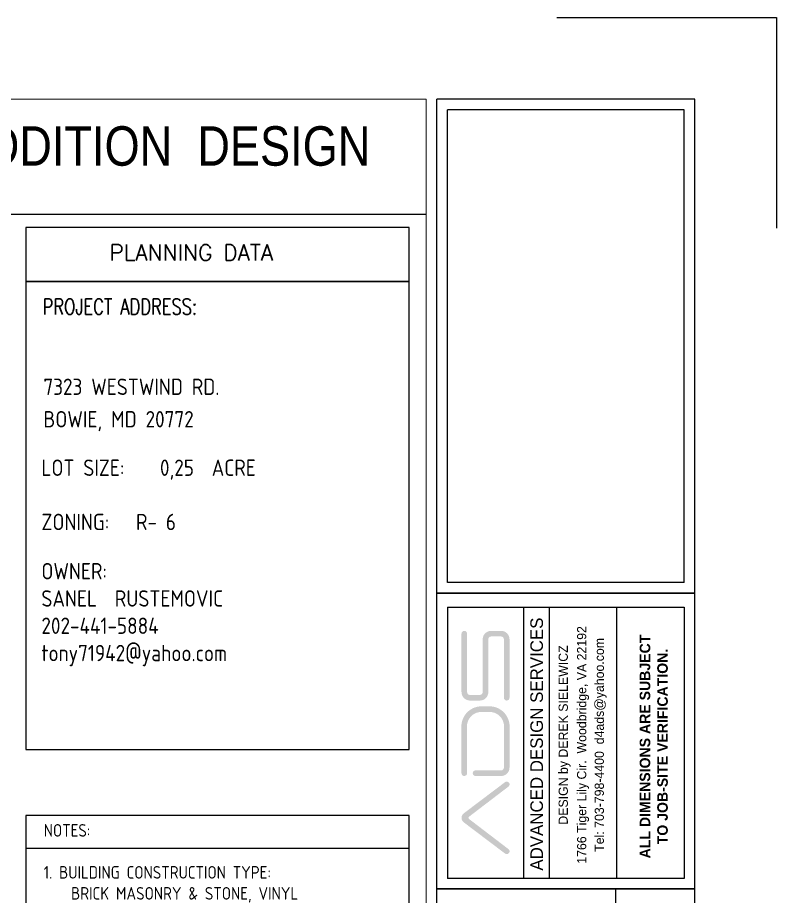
# Model space of a CAD drawing. Header units: inches. Extents: x 26998 to 46838, y -509 to 4343.
# Drawn here: x 30236 to 30688, y 3817 to 4340 of the extents above; entities that cross this region are included whole.
import ezdxf

# ---------------------------------------------------------------- set-up
doc = ezdxf.new("R2010")
doc.units = ezdxf.units.IN
doc.header["$LTSCALE"] = 0.5
doc.header["$MEASUREMENT"] = 0
doc.layers.add('EXISTING walls', color=1, linetype='Continuous')
doc.layers.add('Title Block', color=7, linetype='Continuous')
doc.styles.add('ARCHSTYL', font='archstyl.shx', dxfattribs={"height": 5})
doc.styles.add('HS-DESIGN-PLAN', font='GOTHIC.TTF', dxfattribs={"height": 0.09375})
doc.styles.add('HS-DESIGN-TTLB', font='GOTHIC.TTF')
doc.styles.get("Standard").update_dxf_attribs({"font": 'romans.shx', "width": 0.75})

msp = doc.modelspace()

# ---------------------------------------------------------------- hatches: boundary and pattern name
at = {"layer": 'Title Block'}
h = msp.add_hatch(color=256, dxfattribs=at)
h.paths.add_polyline_path([(30527.9650354, 3882.2702663, 0.1912949762), (30528.6330155, 3883.3052721), (30528.6330155, 3883.9523184, 0.1065363828), (30528.3544216, 3884.597938, 0.1989123674), (30527.2712303, 3885.2747076), (30526.720555, 3885.2747076, 0.1139636446), (30526.0267499, 3884.9873242), (30501.4469766, 3866.409196, 0.5149988252), (30501.4469766, 3860.9750802), (30526.0267499, 3842.396952, 0.1139636446), (30526.720555, 3842.1095685), (30527.2712303, 3842.1095685, 0.1989123674), (30528.3544216, 3842.7863382, 0.1065363829), (30528.6330155, 3843.4319578), (30528.6330155, 3844.0790041, 0.1912949762), (30527.9650354, 3845.1140099), (30504.5506075, 3862.9984788, -0.5343557179), (30504.5506075, 3864.3857974)])
h.paths.add_polyline_path([(30523.6266649, 3888.6122747, 0.4142135624), (30528.6330155, 3893.6186254), (30528.6330155, 3916.7583619, 0.440849221), (30516.9515307, 3930.1086303), (30511.7291798, 3930.1086303, 0.440849221), (30500.047695, 3916.7583619), (30500.047695, 3890.2810583, 0.4142135624), (30501.7164785, 3888.6122747, 0.4142135624), (30503.3852621, 3890.2810583), (30503.3852621, 3916.7583619, -0.4500136067), (30511.7291798, 3926.7710632), (30516.9515307, 3926.7710632, -0.4500136067), (30525.2954484, 3916.7583619), (30525.2954484, 3893.6186254, -0.4142135624), (30523.6266649, 3891.9498418), (30508.3916127, 3891.9498418, 0.4142135624), (30506.7228291, 3890.2810583, 0.4142135624), (30508.3916127, 3888.6122747)])
h.paths.add_polyline_path([(30512.6715717, 3938.5503304, -0.4142135624), (30511.0027882, 3936.8815469), (30505.0540456, 3936.8815469, -0.4142135624), (30503.3852621, 3938.5503304), (30503.3852621, 3973.3715518, 0.4142135624), (30501.7164785, 3975.0403354, 0.4142135624), (30500.047695, 3973.3715518), (30500.047695, 3938.5503304, 0.4142135624), (30505.0540456, 3933.5439798), (30511.0027882, 3933.5439798, 0.4142135624), (30516.0091388, 3938.5503304), (30516.0091388, 3970.0339847, -0.4142135624), (30517.6779223, 3971.7027683), (30523.6266649, 3971.7027683, -0.4142135624), (30525.2954484, 3970.0339847), (30525.2954484, 3935.2127634, 0.4142135624), (30526.964232, 3933.5439798, 0.4142135624), (30528.6330155, 3935.2127634), (30528.6330155, 3970.0339847, 0.4142135624), (30523.6266649, 3975.0403354), (30517.6779223, 3975.0403354, 0.4142135624), (30512.6715717, 3970.0339847)])
h = msp.add_hatch(color=256, dxfattribs=at)
h.paths.add_polyline_path([(30527.9650354, 3882.2702663, 0.1912949762), (30528.6330155, 3883.3052721), (30528.6330155, 3883.9523184, 0.1065363828), (30528.3544216, 3884.597938, 0.1989123674), (30527.2712303, 3885.2747076), (30526.720555, 3885.2747076, 0.1139636446), (30526.0267499, 3884.9873242), (30501.4469766, 3866.409196, 0.5149988252), (30501.4469766, 3860.9750802), (30526.0267499, 3842.396952, 0.1139636446), (30526.720555, 3842.1095685), (30527.2712303, 3842.1095685, 0.1989123674), (30528.3544216, 3842.7863382, 0.1065363829), (30528.6330155, 3843.4319578), (30528.6330155, 3844.0790041, 0.1912949762), (30527.9650354, 3845.1140099), (30504.5506075, 3862.9984788, -0.5343557179), (30504.5506075, 3864.3857974)])
h.paths.add_polyline_path([(30523.6266649, 3888.6122747, 0.4142135624), (30528.6330155, 3893.6186254), (30528.6330155, 3916.7583619, 0.440849221), (30516.9515307, 3930.1086303), (30511.7291798, 3930.1086303, 0.440849221), (30500.047695, 3916.7583619), (30500.047695, 3890.2810583, 0.4142135624), (30501.7164785, 3888.6122747, 0.4142135624), (30503.3852621, 3890.2810583), (30503.3852621, 3916.7583619, -0.4500136067), (30511.7291798, 3926.7710632), (30516.9515307, 3926.7710632, -0.4500136067), (30525.2954484, 3916.7583619), (30525.2954484, 3893.6186254, -0.4142135624), (30523.6266649, 3891.9498418), (30508.3916127, 3891.9498418, 0.4142135624), (30506.7228291, 3890.2810583, 0.4142135624), (30508.3916127, 3888.6122747)])
h.paths.add_polyline_path([(30512.6715717, 3938.5503304, -0.4142135624), (30511.0027882, 3936.8815469), (30505.0540456, 3936.8815469, -0.4142135624), (30503.3852621, 3938.5503304), (30503.3852621, 3973.3715518, 0.4142135624), (30501.7164785, 3975.0403354, 0.4142135624), (30500.047695, 3973.3715518), (30500.047695, 3938.5503304, 0.4142135624), (30505.0540456, 3933.5439798), (30511.0027882, 3933.5439798, 0.4142135624), (30516.0091388, 3938.5503304), (30516.0091388, 3970.0339847, -0.4142135624), (30517.6779223, 3971.7027683), (30523.6266649, 3971.7027683, -0.4142135624), (30525.2954484, 3970.0339847), (30525.2954484, 3935.2127634, 0.4142135624), (30526.964232, 3933.5439798, 0.4142135624), (30528.6330155, 3935.2127634), (30528.6330155, 3970.0339847, 0.4142135624), (30523.6266649, 3975.0403354), (30517.6779223, 3975.0403354, 0.4142135624), (30512.6715717, 3970.0339847)])

# ---------------------------------------------------------------- linework, layer by layer
msp.add_line((30479.0294214, 4223.084783), (29552.0964155, 4223.084783))
msp.add_lwpolyline([(28983.9701867, 4291.6919129, 0.5, 0.5, 0), (30479.0294214, 4291.6919129, 0, 0, 0), (30479.0294214, 3165.2426914, 0.5, 0.5, 0), (28983.9701867, 3165.2426914, 0.5, 0.5, 0)], format="xyseb")
at = {"layer": 'EXISTING walls', "color": 7, "ltscale": 50}
for points in [[(30240.7162144, 4183.1212276), (30468.8674455, 4183.1212276), (30468.8674455, 4215.2074386), (30240.7162144, 4215.2074386)], [(30240.7162144, 3904.3778226), (30468.8674455, 3904.3778226), (30468.8674455, 4183.1212276), (30240.7162144, 4183.1212276)]]:
    msp.add_lwpolyline(points, close=True, dxfattribs=at)
msp.add_lwpolyline([(30468.8674455, 3743.9347693), (30468.8674455, 3865.1432524), (30240.7162144, 3865.1432524), (30240.7162144, 3743.9347693)], dxfattribs=at)
at = {"layer": 'Title Block'}
for p, q in [((30556.7429214, 4340.2688729), (30687.5465064, 4340.2688729)), ((30556.7429214, 4340.2688729), (30687.5465064, 4340.2688729)), ((30687.5465064, 4340.2688729), (30687.5465064, 4214.7783929)), ((30687.5465064, 4340.2688729), (30687.5465064, 4214.7783929)), ((30687.5465064, 4340.2688729), (30687.5465064, 4214.7783929)), ((30687.5465064, 4340.2688729), (30687.5465064, 4214.7783929)), ((30687.5465064, 4340.2688729), (30687.5465064, 4214.7783929)), ((30687.5465064, 4340.2688729), (30687.5465064, 4214.7783929)), ((30687.5465064, 4340.2688729), (30687.5465064, 4214.7783929)), ((30687.5465064, 4340.2688729), (30687.5465064, 4214.7783929)), ((30687.5465064, 4340.2688729), (30687.5465064, 4214.7783929)), ((30687.5465064, 4340.2688729), (30687.5465064, 4214.7783929)), ((30687.5465064, 4340.2688729), (30687.5465064, 4214.7783929)), ((30687.5465064, 4340.2688729), (30687.5465064, 4214.7783929)), ((30687.5465064, 4340.2688729), (30687.5465064, 4214.7783929)), ((30687.5465064, 4340.2688729), (30687.5465064, 4214.7783929)), ((30687.5465064, 4340.2688729), (30687.5465064, 4214.7783929)), ((30687.5465064, 4340.2688729), (30687.5465064, 4214.7783929)), ((30687.5465064, 4340.2688729), (30687.5465064, 4214.7783929)), ((30687.5465064, 4340.2688729), (30687.5465064, 4214.7783929)), ((30687.5465064, 4340.2688729), (30687.5465064, 4214.7783929)), ((30687.5465064, 4340.2688729), (30687.5465064, 4214.7783929)), ((30687.5465064, 4340.2688729), (30687.5465064, 4214.7783929)), ((30687.5465064, 4340.2688729), (30687.5465064, 4214.7783929)), ((30687.5465064, 4340.2688729), (30687.5465064, 4214.7783929)), ((30687.5465064, 4340.2688729), (30687.5465064, 4214.7783929)), ((30687.5465064, 4340.2688729), (30687.5465064, 4214.7783929)), ((30687.5465064, 4340.2688729), (30687.5465064, 4214.7783929)), ((30687.5465064, 4340.2688729), (30687.5465064, 4214.7783929)), ((30687.5465064, 4340.2688729), (30687.5465064, 4214.7783929)), ((30687.5465064, 4340.2688729), (30687.5465064, 4214.7783929)), ((30687.5465064, 4340.2688729), (30687.5465064, 4214.7783929)), ((30485.3545464, 3165.2426815), (30485.3545464, 4291.6919029)), ((30638.9695464, 4291.6919029), (30485.3545464, 4291.6919029)), ((30638.9695464, 3165.2426815), (30638.9695464, 4291.6919029)), ((30632.6995464, 4285.4219029), (30491.6245464, 4285.4219029)), ((30491.6245464, 4003.7794029), (30491.6245464, 4285.4219029)), ((30632.6995464, 4285.4219029), (30491.6245464, 4285.4219029)), ((30491.6245464, 4003.7794029), (30491.6245464, 4285.4219029)), ((30632.6995464, 4003.7794029), (30632.6995464, 4285.4219029)), ((30632.6995464, 4003.7794029), (30632.6995464, 4285.4219029)), ((30632.6995464, 4003.7794029), (30491.6245464, 4003.7794029)), ((30632.6995464, 4003.7794029), (30491.6245464, 4003.7794029)), ((30485.3545464, 3997.5094029), (30638.9695464, 3997.5094029)), ((30485.3545464, 3997.5094029), (30638.9695464, 3997.5094029)), ((30485.3545464, 3997.5094029), (30638.9695464, 3997.5094029)), ((30638.9695464, 3997.5094029), (30485.3545464, 3997.5094029)), ((30491.6796714, 3989.1006529), (30632.6995464, 3989.1006529)), ((30491.6796714, 3989.1006529), (30491.6796714, 3827.5964037)), ((30491.6796714, 3989.1006529), (30491.6796714, 3827.5964037)), ((30537.2111437, 3827.5964037), (30537.2111437, 3989.1006529)), ((30537.2111437, 3827.5964037), (30537.2111437, 3989.1006529)), ((30552.4653755, 3827.5964037), (30552.4653755, 3989.1006529)), ((30552.4653755, 3827.5964037), (30552.4653755, 3989.1006529)), ((30592.4653755, 3827.5964037), (30592.4653755, 3989.1006529)), ((30592.4653755, 3827.5964037), (30592.4653755, 3989.1006529)), ((30632.6995464, 3989.1006529), (30632.6995464, 3827.5964037)), ((30240.7162144, 3845.5417912), (30468.8674455, 3845.5417912)), ((30632.6995464, 3827.5964037), (30491.6245464, 3827.5964037)), ((30485.3545464, 3821.3264037), (30638.9695464, 3821.3264037)), ((30485.3545464, 3821.3264037), (30638.9695464, 3821.3264037)), ((30638.9695464, 3821.3264037), (30485.3545464, 3821.3264037)), ((30591.9445464, 3484.264174), (30591.9445464, 3821.3264037))]:
    msp.add_line(p, q, dxfattribs=at)
at = {"layer": 'Title Block', "const_width": 0.5}
for points in [[(30479.0294214, 3165.2426815), (30479.0294214, 4291.6919029)], [(30485.3545464, 4291.6919029), (30638.9695464, 4291.6919029)], [(30485.3545464, 3165.2426815), (30485.3545464, 4291.6919029)], [(30638.9695464, 3165.2426815), (30638.9695464, 4291.6919029)], [(30485.3545464, 3997.5094029), (30638.9695464, 3997.5094029)], [(30485.3545464, 3997.5094029), (30638.9695464, 3997.5094029)], [(30485.3545464, 3821.3264037), (30638.9695464, 3821.3264037)], [(30485.3545464, 3821.3264037), (30638.9695464, 3821.3264037)], [(30591.9445464, 3484.264174), (30591.9445464, 3821.3264037)]]:
    msp.add_lwpolyline(points, dxfattribs=at)

# ---------------------------------------------------------------- texts
msp.add_text('PLANNING DATA', height=9.4725072).set_placement((30290.467252, 4195.5835144))
at = {"insert": (30250.6630912, 4172.8691922), "char_height": 9.4725072, "width": 632.624371447, "attachment_point": 1}
msp.add_mtext('{\\Fromans.shx;PROJECT ADDRESS:}', dxfattribs=at)
at = {"attachment_point": 1, "style": 'ARCHSTYL'}
for s, insert, char_height, width in [('7323 WESTWIND RD.', (30251.1369736, 4125.2729747), 9.75, 632.624371447), ('BOWIE, MD 20772', (30251.1369736, 4105.9512115), 9.75, 632.624371447), ('LOT SIZE:    0,25  ACRE', (30249.9256877, 4077.0750349), 9.75, 632.624371447), ('ZONING:   R- 6\\P ', (30249.9256877, 4044.7743695), 9.75, 632.624371447), ('OWNER:\\PSANEL  RUSTEMOVIC\\P202-441-5884\\Ptony71942@yahoo.com ', (30249.9256877, 4015.4666277), 9.75, 632.624371447), ('NOTES:\\P\\P1. BUILDING CONSTRUCTION TYPE: \\P    BRICK MASONRY & STONE, VINYL \\P    SIDING ELEVATION.\\P2. PARTITION WALLS: WOOD STUDS FRAME.\\P3. FLOORS: HARDWOOD, CARPET \\P    AND CERAMIC TILES.\\P ', (30251.3283555, 3859.9824959), 7.5, 486.634131882)]:
    msp.add_mtext(s, dxfattribs=dict(at, insert=insert, char_height=char_height, width=width))
at = {"layer": 'Title Block', "insert": (30090.4710794, 4275.5302044), "char_height": 23.46, "width": 810.022316669, "attachment_point": 1, "style": 'HS-DESIGN-TTLB'}
msp.add_mtext('\\pxb0.41667,a0.41667,t20;{\\fArial Narrow|b0|i0|c0|p34;-    NEW ADDITION  DESIGN}', dxfattribs=at)
at = {"layer": 'Title Block', "attachment_point": 5, "rotation": 90, "style": 'HS-DESIGN-PLAN'}
for s, insert, char_height, width in [('ADVANCED DESIGN SERVICES', (30544.8489213, 3907.6160963), 7.50975, 200.725788003), ('1766 Tiger Lily Cir.  Woodbridge, VA 22192', (30572.4153033, 3907.11951), 5.48625, 248.576827248), ('1766 Tiger Lily Cir.  Woodbridge, VA 22192', (30572.4153033, 3907.11951), 5.48625, 248.576827248), ('\\P{\\fCentury Gothic|b1|i0|c0|p34;\\H1.1429x;ALL DIMENSIONS ARE SUBJECT \\PTO JOB-SITE VERIFICATION.}', (30609.9778281, 3906.1657314), 5.48625, 248.576827248), ('\\P{\\fCentury Gothic|b1|i0|c0|p34;\\H1.1429x;ALL DIMENSIONS ARE SUBJECT \\PTO JOB-SITE VERIFICATION.}', (30609.9778281, 3906.1657314), 5.48625, 248.576827248), ('Tel: 703-798-4400  d4ads@yahoo.com', (30582.9232163, 3907.142537), 5.48625, 248.576827248), ('Tel: 703-798-4400  d4ads@yahoo.com', (30582.9232163, 3907.142537), 5.48625, 248.576827248), ('DESIGN by DEREK SIELEWICZ', (30561.4416604, 3913.0236049), 5.48625, 248.576827248), ('DESIGN by DEREK SIELEWICZ', (30561.4416604, 3913.0236049), 5.48625, 248.576827248)]:
    msp.add_mtext(s, dxfattribs=dict(at, insert=insert, char_height=char_height, width=width))

doc.saveas('drawing.dxf')
